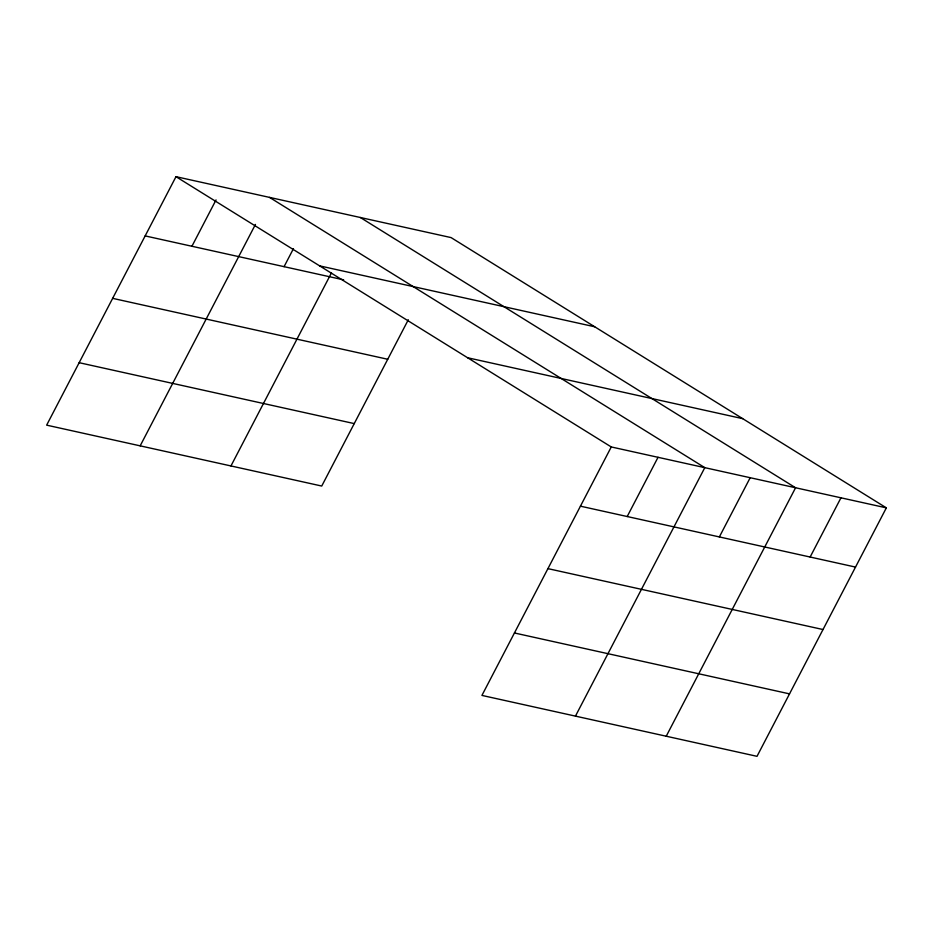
<?xml version="1.0" encoding="UTF-8"?>
<svg xmlns="http://www.w3.org/2000/svg" width="933" height="933" viewBox="0 0 933 933"><rect width="100%" height="100%" fill="white"/><g stroke="black" fill="none" stroke-linecap="round" stroke-linejoin="round"><path stroke-width="1.4" d="M886.35 507.855L611.267 446.954L481.929 695.412L757.013 756.325L886.35 507.855L451.071 237.588L175.987 176.675L46.65 425.145L321.733 486.046L408.304 319.751M191.93 246.265L216.048 199.907M140.172 445.846L255.444 224.421M284.075 266.663L293.463 248.633M230.952 465.952L331.472 272.844M627.198 516.532L658.033 457.31M575.451 716.124L704.8 467.655L269.52 197.388M719.355 536.93L750.19 477.708M666.232 736.219L795.569 487.761L360.301 217.482M810.136 557.036L840.96 497.802M319.634 265.87L594.718 326.772M145.163 235.909L343.647 279.853M467.631 357.759L742.703 418.66M112.648 298.35L387.731 359.263M79.153 362.692L354.237 423.594M580.443 506.176L855.514 567.077M547.928 568.629L823.011 629.53M514.433 632.971L789.516 693.872M175.987 176.675L611.267 446.954"/></g></svg>
